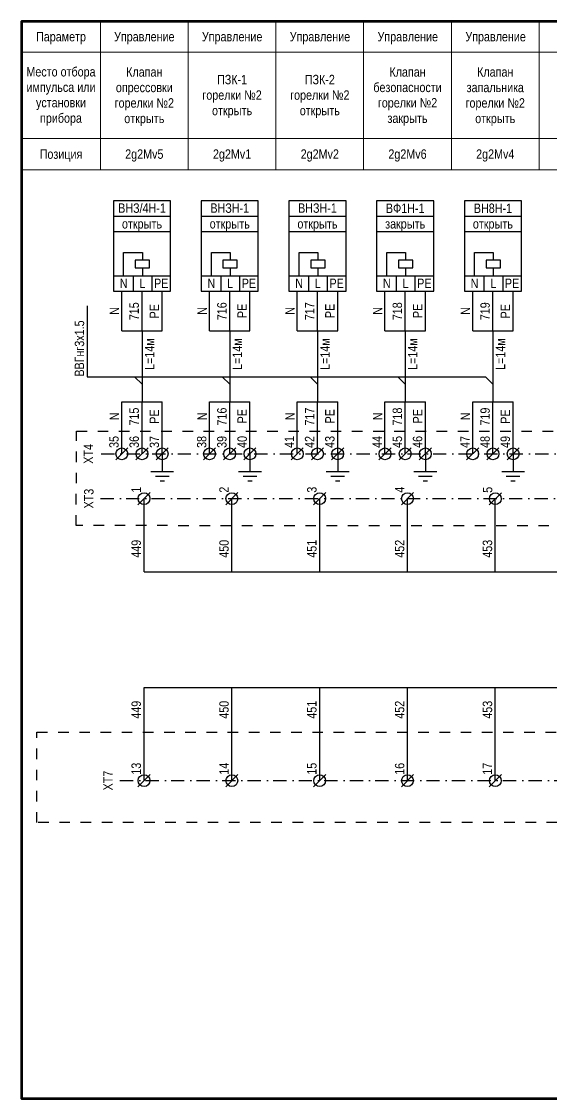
# Model space of a CAD drawing. Header units: millimetres. Extents: x -6000 to 26000, y -6000 to 26000.
# Drawn here: x 20 to 161.2, y -3625.1 to -3338.1 of the extents above; entities that cross this region are included whole.
import ezdxf

# ---------------------------------------------------------------- set-up
doc = ezdxf.new("R2010")
doc.units = ezdxf.units.MM
doc.header["$MEASUREMENT"] = 0
doc.linetypes.add('Штриховая', pattern=[5.644444, 2.822222, -2.822222])
doc.linetypes.add('Штрихпунктирная', pattern=[6.702778, 3.527778, -1.763889, 0, -1.411111])
for name, color, linetype, lineweight in [('0_Ном._пера__246', 7, 'Continuous', 100), ('2D - Общий_Ном._пера__1', 7, 'Continuous', 15), ('2D - Общий_Ном._пера__21', 7, 'Continuous', 30), ('Аннотация - Текст_Ном._пера__1', 7, 'Continuous', 15)]:
    doc.layers.add(name, color=color, linetype=linetype, lineweight=lineweight)
doc.styles.add('СГЕНЕРИР_СТИЛЬ_1', font='')
doc.styles.get('СГЕНЕРИР_СТИЛЬ_1').set_extended_font_data('Arial Narrow')

msp = doc.modelspace()

# ---------------------------------------------------------------- linework, layer by layer
at = {"layer": '0_Ном._пера__246', "color": 7, "linetype": 'Continuous', "lineweight": 100, "flags": 128}
msp.add_lwpolyline([(415, -3625.08), (415, -3338.08), (20, -3338.08), (20, -3625.08)], close=True, dxfattribs=at)
at = {"layer": '2D - Общий_Ном._пера__1', "color": 7, "linetype": 'Continuous', "lineweight": 15}
for p, q in [((41.03, -3338.08), (41.03, -3377.62)), ((41.03, -3338.08), (41.03, -3377.62)), ((64.4, -3338.08), (64.4, -3377.62)), ((87.77, -3338.08), (87.77, -3377.62)), ((111.15, -3338.08), (111.15, -3377.62)), ((134.52, -3338.08), (134.52, -3377.62)), ((157.89, -3338.08), (157.89, -3377.62)), ((20, -3346.2), (415, -3346.2)), ((20, -3369.26), (415, -3369.26)), ((20, -3377.62), (415, -3377.62))]:
    msp.add_line(p, q, dxfattribs=at)
at = {"layer": '2D - Общий_Ном._пера__21', "color": 7, "linetype": 'Continuous', "lineweight": 30}
for p, q in [((59.7, -3385.82), (44.49, -3385.82)), ((44.49, -3385.82), (44.49, -3409.93)), ((59.7, -3409.93), (59.7, -3385.82)), ((83.07, -3385.82), (67.87, -3385.82)), ((67.87, -3385.82), (67.87, -3409.93)), ((83.07, -3409.93), (83.07, -3385.82)), ((106.45, -3385.82), (91.24, -3385.82)), ((91.24, -3385.82), (91.24, -3409.93)), ((106.45, -3409.93), (106.45, -3385.82)), ((129.82, -3385.82), (114.61, -3385.82)), ((114.61, -3385.82), (114.61, -3409.93)), ((129.82, -3409.93), (129.82, -3385.82)), ((153.19, -3385.82), (137.99, -3385.82)), ((137.99, -3385.82), (137.99, -3409.93)), ((153.19, -3409.93), (153.19, -3385.82)), ((44.49, -3389.93), (59.7, -3389.93)), ((67.87, -3389.93), (83.07, -3389.93)), ((91.24, -3389.93), (106.45, -3389.93)), ((114.61, -3389.93), (129.82, -3389.93)), ((137.99, -3389.93), (153.19, -3389.93)), ((44.49, -3394.05), (59.7, -3394.05)), ((67.87, -3394.05), (83.07, -3394.05)), ((91.24, -3394.05), (106.45, -3394.05)), ((114.61, -3394.05), (129.82, -3394.05)), ((137.99, -3394.05), (153.19, -3394.05)), ((47.2, -3405.82), (47.2, -3399.59)), ((47.2, -3399.59), (52.2, -3399.59)), ((52.2, -3399.59), (52.2, -3401.68)), ((70.57, -3405.82), (70.57, -3399.59)), ((70.57, -3399.59), (75.57, -3399.59)), ((75.57, -3399.59), (75.57, -3401.68)), ((93.95, -3405.82), (93.95, -3399.59)), ((93.95, -3399.59), (98.95, -3399.59)), ((98.95, -3399.59), (98.95, -3401.68)), ((117.32, -3405.82), (117.32, -3399.59)), ((117.32, -3399.59), (122.32, -3399.59)), ((122.32, -3399.59), (122.32, -3401.68)), ((140.69, -3405.82), (140.69, -3399.59)), ((140.69, -3399.59), (145.69, -3399.59)), ((145.69, -3399.59), (145.69, -3401.68)), ((54.1, -3401.68), (50.29, -3401.68)), ((50.29, -3401.68), (50.29, -3403.72)), ((50.29, -3403.72), (54.1, -3403.72)), ((52.2, -3403.72), (52.2, -3405.82)), ((54.1, -3403.72), (54.1, -3401.68)), ((77.48, -3401.68), (73.67, -3401.68)), ((73.67, -3401.68), (73.67, -3403.72)), ((73.67, -3403.72), (77.48, -3403.72)), ((75.57, -3403.72), (75.57, -3405.82)), ((77.48, -3403.72), (77.48, -3401.68)), ((100.85, -3401.68), (97.04, -3401.68)), ((97.04, -3401.68), (97.04, -3403.72)), ((97.04, -3403.72), (100.85, -3403.72)), ((98.95, -3403.72), (98.95, -3405.82)), ((100.85, -3403.72), (100.85, -3401.68)), ((124.22, -3401.68), (120.41, -3401.68)), ((120.41, -3401.68), (120.41, -3403.72)), ((120.41, -3403.72), (124.22, -3403.72)), ((122.32, -3403.72), (122.32, -3405.82)), ((124.22, -3403.72), (124.22, -3401.68)), ((147.6, -3401.68), (143.79, -3401.68)), ((143.79, -3401.68), (143.79, -3403.72)), ((143.79, -3403.72), (147.6, -3403.72)), ((145.69, -3403.72), (145.69, -3405.82)), ((147.6, -3403.72), (147.6, -3401.68)), ((44.7, -3405.82), (59.7, -3405.82)), ((49.7, -3405.82), (49.7, -3409.93)), ((54.7, -3405.82), (54.7, -3409.93)), ((68.07, -3405.82), (83.07, -3405.82)), ((73.07, -3405.82), (73.07, -3409.93)), ((78.07, -3405.82), (78.07, -3409.93)), ((91.45, -3405.82), (106.45, -3405.82)), ((96.45, -3405.82), (96.45, -3409.93)), ((101.45, -3405.82), (101.45, -3409.93)), ((114.82, -3405.82), (129.82, -3405.82)), ((119.82, -3405.82), (119.82, -3409.93)), ((124.82, -3405.82), (124.82, -3409.93)), ((138.19, -3405.82), (153.19, -3405.82)), ((143.19, -3405.82), (143.19, -3409.93)), ((148.19, -3405.82), (148.19, -3409.93)), ((44.49, -3409.93), (59.7, -3409.93)), ((46.71, -3420.47), (46.71, -3409.93)), ((52.1, -3420.47), (52.1, -3409.93)), ((57.48, -3420.47), (57.48, -3409.93)), ((67.87, -3409.93), (83.07, -3409.93)), ((70.09, -3420.47), (70.09, -3409.93)), ((75.47, -3420.47), (75.47, -3409.93)), ((80.85, -3420.47), (80.85, -3409.93)), ((91.24, -3409.93), (106.45, -3409.93)), ((93.46, -3420.47), (93.46, -3409.93)), ((98.84, -3420.47), (98.84, -3409.93)), ((104.23, -3420.47), (104.23, -3409.93)), ((114.61, -3409.93), (129.82, -3409.93)), ((116.83, -3420.47), (116.83, -3409.93)), ((122.22, -3420.47), (122.22, -3409.93)), ((127.6, -3420.47), (127.6, -3409.93)), ((137.99, -3409.93), (153.19, -3409.93)), ((140.21, -3420.47), (140.21, -3409.93)), ((145.59, -3420.47), (145.59, -3409.93)), ((150.97, -3420.47), (150.97, -3409.93)), ((37.51, -3413.85), (37.51, -3432.79)), ((46.71, -3420.47), (57.48, -3420.47)), ((52.1, -3420.47), (52.1, -3439.44)), ((70.09, -3420.47), (80.85, -3420.47)), ((75.47, -3420.47), (75.47, -3439.44)), ((93.46, -3420.47), (104.23, -3420.47)), ((98.84, -3420.47), (98.84, -3439.44)), ((116.83, -3420.47), (127.6, -3420.47)), ((122.22, -3420.47), (122.22, -3439.44)), ((140.21, -3420.47), (150.97, -3420.47)), ((145.59, -3420.47), (145.59, -3439.44)), ((37.51, -3432.79), (143.61, -3432.79)), ((52.1, -3434.76), (50.12, -3432.79)), ((75.47, -3434.76), (73.49, -3432.79)), ((98.84, -3434.76), (96.87, -3432.79)), ((122.22, -3434.76), (120.24, -3432.79)), ((145.59, -3434.76), (143.61, -3432.79)), ((46.71, -3453.3), (46.71, -3439.44)), ((46.71, -3439.44), (57.48, -3439.44)), ((52.1, -3453.3), (52.1, -3439.44)), ((57.48, -3453.3), (57.48, -3439.44)), ((70.09, -3453.3), (70.09, -3439.44)), ((70.09, -3439.44), (80.85, -3439.44)), ((75.47, -3453.3), (75.47, -3439.44)), ((80.85, -3453.3), (80.85, -3439.44)), ((93.46, -3453.3), (93.46, -3439.44)), ((93.46, -3439.44), (104.23, -3439.44)), ((98.84, -3453.3), (98.84, -3439.44)), ((104.23, -3453.3), (104.23, -3439.44)), ((116.83, -3453.3), (116.83, -3439.44)), ((116.83, -3439.44), (127.6, -3439.44)), ((122.22, -3453.3), (122.22, -3439.44)), ((127.6, -3453.3), (127.6, -3439.44)), ((140.21, -3453.3), (140.21, -3439.44)), ((140.21, -3439.44), (150.97, -3439.44)), ((145.59, -3453.3), (145.59, -3439.44)), ((150.97, -3453.3), (150.97, -3439.44)), ((45.09, -3454.92), (48.32, -3451.69)), ((50.47, -3454.92), (53.7, -3451.69)), ((55.85, -3454.92), (59.09, -3451.69)), ((68.46, -3454.92), (71.7, -3451.69)), ((73.84, -3454.92), (77.08, -3451.69)), ((79.23, -3454.92), (82.46, -3451.69)), ((91.83, -3454.92), (95.07, -3451.69)), ((97.22, -3454.92), (100.45, -3451.69)), ((102.6, -3454.92), (105.83, -3451.69)), ((115.21, -3454.92), (118.44, -3451.69)), ((120.59, -3454.92), (123.82, -3451.69)), ((125.97, -3454.92), (129.21, -3451.69)), ((138.58, -3454.92), (141.82, -3451.69)), ((143.96, -3454.92), (147.2, -3451.69)), ((149.35, -3454.92), (152.58, -3451.69)), ((57.48, -3453.3), (57.48, -3457.99)), ((80.85, -3453.3), (80.85, -3457.99)), ((104.23, -3453.3), (104.23, -3457.99)), ((127.6, -3453.3), (127.6, -3457.99)), ((150.97, -3453.3), (150.97, -3457.99)), ((54.43, -3457.99), (60.53, -3457.99)), ((77.8, -3457.99), (83.9, -3457.99)), ((101.18, -3457.99), (107.27, -3457.99)), ((124.55, -3457.99), (130.65, -3457.99)), ((147.92, -3457.99), (154.02, -3457.99)), ((55.66, -3459.22), (59.3, -3459.22)), ((56.89, -3460.45), (58.06, -3460.45)), ((79.03, -3459.22), (82.67, -3459.22)), ((80.27, -3460.45), (81.44, -3460.45)), ((102.41, -3459.22), (106.04, -3459.22)), ((103.64, -3460.45), (104.81, -3460.45)), ((125.78, -3459.22), (129.42, -3459.22)), ((127.01, -3460.45), (128.18, -3460.45)), ((149.15, -3459.22), (152.79, -3459.22)), ((150.39, -3460.45), (151.56, -3460.45)), ((51.01, -3466.85), (54.25, -3463.61)), ((74.41, -3466.85), (77.65, -3463.61)), ((97.81, -3466.85), (101.04, -3463.61)), ((121.21, -3466.85), (124.44, -3463.61)), ((144.6, -3466.89), (147.84, -3463.65)), ((52.64, -3484.72), (52.64, -3465.22)), ((76.04, -3484.72), (76.04, -3465.22)), ((99.43, -3484.72), (99.43, -3465.22)), ((122.83, -3484.72), (122.83, -3465.22)), ((146.23, -3484.72), (146.23, -3465.26)), ((52.64, -3484.72), (307.86, -3484.72)), ((52.64, -3540.37), (52.64, -3515.54)), ((52.64, -3515.54), (307.86, -3515.54)), ((76.04, -3540.39), (76.04, -3515.54)), ((99.43, -3540.39), (99.43, -3515.54)), ((122.83, -3540.4), (122.83, -3515.54)), ((146.23, -3540.39), (146.23, -3515.54)), ((51.01, -3542), (54.25, -3538.77)), ((74.41, -3542.01), (77.65, -3538.78)), ((97.81, -3542.01), (101.04, -3538.78)), ((121.21, -3542.03), (124.44, -3538.79)), ((144.6, -3542.01), (147.84, -3538.78))]:
    msp.add_line(p, q, dxfattribs=at)
at = {"layer": '2D - Общий_Ном._пера__21', "color": 7, "linetype": 'Штриховая', "lineweight": 30}
for p, q in [((34.58, -3472.43), (34.63, -3447.28)), ((34.64, -3447.28), (318.57, -3447.28)), ((318.57, -3472.45), (34.58, -3472.43)), ((24.11, -3527.44), (315.13, -3527.44)), ((24.11, -3551.58), (24.11, -3527.44)), ((315.13, -3551.58), (24.11, -3551.58))]:
    msp.add_line(p, q, dxfattribs=at)
at = {"layer": '2D - Общий_Ном._пера__21', "color": 7, "linetype": 'Штрихпунктирная', "lineweight": 30}
for p, q in [((41.2, -3453.3), (313.76, -3453.3)), ((41.05, -3465.22), (314.32, -3465.22)), ((46.23, -3540.37), (312.28, -3540.37))]:
    msp.add_line(p, q, dxfattribs=at)
at = {"layer": '2D - Общий_Ном._пера__21', "color": 7, "linetype": 'Continuous', "lineweight": 30}
for centre in [(46.71, -3453.3), (52.1, -3453.3), (57.48, -3453.3), (70.09, -3453.3), (75.47, -3453.3), (80.85, -3453.3), (93.46, -3453.3), (98.84, -3453.3), (104.23, -3453.3), (116.83, -3453.3), (122.22, -3453.3), (127.6, -3453.3), (140.21, -3453.3), (145.59, -3453.3), (150.97, -3453.3), (52.64, -3465.22), (76.04, -3465.22), (99.43, -3465.22), (122.83, -3465.22), (146.23, -3465.26), (52.64, -3540.37), (76.04, -3540.39), (99.43, -3540.39), (122.83, -3540.4), (146.23, -3540.39)]:
    msp.add_circle(centre, 1.57, dxfattribs=at)

# ---------------------------------------------------------------- texts
at = {"layer": 'Аннотация - Текст_Ном._пера__1', "color": 7, "linetype": 'Continuous', "lineweight": 15, "char_height": 2.5, "attachment_point": 2, "style": 'СГЕНЕРИР_СТИЛЬ_1'}
for s, insert in [('\\A1;{\\pqc;\\fArial Narrow|b0|i0|c204|p34;Параметр}', (30.51, -3340.86)), ('\\A1;{\\pqc;\\fArial Narrow|b0|i0|c204|p34;Управление}', (52.71, -3340.86)), ('\\A1;{\\pqc;\\fArial Narrow|b0|i0|c204|p34;Управление}', (76.11, -3340.86)), ('\\A1;{\\pqc;\\fArial Narrow|b0|i0|c204|p34;Управление}', (99.51, -3340.86)), ('\\A1;{\\pqc;\\fArial Narrow|b0|i0|c204|p34;Управление}', (122.9, -3340.86)), ('\\A1;{\\pqc;\\fArial Narrow|b0|i0|c204|p34;Управление}', (146.3, -3340.86)), ('\\A1;{\\pqc;\\fArial Narrow|b0|i0|c204|p34;Позиция}', (30.51, -3372.16)), ('\\A1;{\\pqc;\\fArial Narrow|b0|i0|c204|p34;2\\fArial Narrow|b0|i0|c204|p34;g2Mv5}', (52.71, -3372.15)), ('\\A1;{\\pqc;\\fArial Narrow|b0|i0|c204|p34;2\\fArial Narrow|b0|i0|c204|p34;g2Mv1}', (76.09, -3372.15)), ('\\A1;{\\pqc;\\fArial Narrow|b0|i0|c204|p34;2\\fArial Narrow|b0|i0|c204|p34;g2Mv2}', (99.46, -3372.15)), ('\\A1;{\\pqc;\\fArial Narrow|b0|i0|c204|p34;2\\fArial Narrow|b0|i0|c204|p34;g2Mv6}', (122.83, -3372.15)), ('\\A1;{\\pqc;\\fArial Narrow|b0|i0|c204|p34;2\\fArial Narrow|b0|i0|c204|p34;g2Mv4}', (146.21, -3372.15)), ('\\A1;{\\pqc;\\fArial Narrow|b0|i0|c204|p34;ВНЗ/4Н-1}', (52.1, -3386.55)), ('\\A1;{\\pqc;\\fArial Narrow|b0|i0|c204|p34;ВНЗН-1}', (75.47, -3386.55)), ('\\A1;{\\pqc;\\fArial Narrow|b0|i0|c204|p34;ВНЗН-1}', (98.84, -3386.55)), ('\\A1;{\\pqc;\\fArial Narrow|b0|i0|c204|p34;ВФ1Н-1}', (122.22, -3386.59)), ('\\A1;{\\pqc;\\fArial Narrow|b0|i0|c204|p34;ВН8Н-1}', (145.59, -3386.59)), ('\\A1;{\\pqc;\\fArial Narrow|b0|i0|c204|p34;открыть}', (52.1, -3390.74)), ('\\A1;{\\pqc;\\fArial Narrow|b0|i0|c204|p34;открыть}', (75.47, -3390.74)), ('\\A1;{\\pqc;\\fArial Narrow|b0|i0|c204|p34;открыть}', (98.84, -3390.74)), ('\\A1;{\\pqc;\\fArial Narrow|b0|i0|c204|p34;закрыть}', (122.22, -3390.74)), ('\\A1;{\\pqc;\\fArial Narrow|b0|i0|c204|p34;открыть}', (145.59, -3390.74)), ('\\A1;{\\pqc;\\fArial Narrow|b0|i0|c204|p34;N}', (47.2, -3406.6)), ('\\A1;{\\pqc;\\fArial Narrow|b0|i0|c204|p34;L}', (52.2, -3406.6)), ('\\A1;{\\pqc;\\fArial Narrow|b0|i0|c204|p34;PE}', (57.2, -3406.6)), ('\\A1;{\\pqc;\\fArial Narrow|b0|i0|c204|p34;N}', (70.57, -3406.6)), ('\\A1;{\\pqc;\\fArial Narrow|b0|i0|c204|p34;L}', (75.57, -3406.6)), ('\\A1;{\\pqc;\\fArial Narrow|b0|i0|c204|p34;PE}', (80.57, -3406.6)), ('\\A1;{\\pqc;\\fArial Narrow|b0|i0|c204|p34;N}', (93.95, -3406.6)), ('\\A1;{\\pqc;\\fArial Narrow|b0|i0|c204|p34;L}', (98.95, -3406.6)), ('\\A1;{\\pqc;\\fArial Narrow|b0|i0|c204|p34;PE}', (103.95, -3406.6)), ('\\A1;{\\pqc;\\fArial Narrow|b0|i0|c204|p34;N}', (117.32, -3406.6)), ('\\A1;{\\pqc;\\fArial Narrow|b0|i0|c204|p34;L}', (122.32, -3406.6)), ('\\A1;{\\pqc;\\fArial Narrow|b0|i0|c204|p34;PE}', (127.32, -3406.6)), ('\\A1;{\\pqc;\\fArial Narrow|b0|i0|c204|p34;N}', (140.69, -3406.6)), ('\\A1;{\\pqc;\\fArial Narrow|b0|i0|c204|p34;L}', (145.69, -3406.6)), ('\\A1;{\\pqc;\\fArial Narrow|b0|i0|c204|p34;PE}', (150.69, -3406.6))]:
    msp.add_mtext(s, dxfattribs=dict(at, insert=insert))
for s, insert, width, line_spacing_factor in [('\\A1;{\\pqc;\\fArial Narrow|b0|i0|c204|p34;Место отбора импульса или установки прибора}', (30.51, -3350.22), 21.0254, 0.986465), ('\\A1;{\\pqc;\\fArial Narrow|b0|i0|c204|p34;Клапан опрессовки горелки №\\fArial Narrow|b0|i0|c204|p34;2\\fArial Narrow|b0|i0|c204|p34; открыть}', (52.71, -3350.27), 23.3734, 0.990186), ('\\A1;{\\pqc;\\fArial Narrow|b0|i0|c204|p34;Клапан безопасности горелки №\\fArial Narrow|b0|i0|c204|p34;2\\fArial Narrow|b0|i0|c204|p34; закрыть}', (122.84, -3350.27), 23.3734, 0.985638), ('\\A1;{\\pqc;\\fArial Narrow|b0|i0|c204|p34;Клапан запальника горелки №\\fArial Narrow|b0|i0|c204|p34;2\\fArial Narrow|b0|i0|c204|p34; открыть}', (146.21, -3350.27), 23.3734, 0.990186), ('\\A1;{\\pqc;\\fArial Narrow|b0|i0|c204|p34;ПЗК-1\\P\\pqc;\\fArial Narrow|b0|i0|c204|p34;горелки №\\fArial Narrow|b0|i0|c204|p34;2\\fArial Narrow|b0|i0|c204|p34; открыть}', (76.09, -3352.29), 23.3734, 0.991331), ('\\A1;{\\pqc;\\fArial Narrow|b0|i0|c204|p34;ПЗК-2\\P\\pqc;\\fArial Narrow|b0|i0|c204|p34;горелки №\\fArial Narrow|b0|i0|c204|p34;2\\fArial Narrow|b0|i0|c204|p34; открыть}', (99.47, -3352.29), 23.3734, 0.991331)]:
    msp.add_mtext(s, dxfattribs=dict(at, insert=insert, width=width, line_spacing_factor=line_spacing_factor))
at = {"layer": 'Аннотация - Текст_Ном._пера__1', "color": 7, "linetype": 'Continuous', "lineweight": 15, "char_height": 2.5, "attachment_point": 2, "rotation": 90, "style": 'СГЕНЕРИР_СТИЛЬ_1'}
for s, insert in [('\\A1;{\\pqc;\\fArial Narrow|b0|i0|c204|p34;N}', (43.5, -3415.2)), ('\\A1;{\\pqc;\\fArial Narrow|b0|i0|c204|p34;7\\fArial Narrow|b0|i0|c204|p34;1\\fArial Narrow|b0|i0|c204|p34;5}', (48.75, -3415.29)), ('\\A1;{\\pqc;\\fArial Narrow|b0|i0|c204|p34;PE}', (54.14, -3415.29)), ('\\A1;{\\pqc;\\fArial Narrow|b0|i0|c204|p34;N}', (66.88, -3415.2)), ('\\A1;{\\pqc;\\fArial Narrow|b0|i0|c204|p34;7\\fArial Narrow|b0|i0|c204|p34;1\\fArial Narrow|b0|i0|c204|p34;6}', (72.12, -3415.29)), ('\\A1;{\\pqc;\\fArial Narrow|b0|i0|c204|p34;PE}', (77.52, -3415.2)), ('\\A1;{\\pqc;\\fArial Narrow|b0|i0|c204|p34;N}', (90.25, -3415.2)), ('\\A1;{\\pqc;\\fArial Narrow|b0|i0|c204|p34;7\\fArial Narrow|b0|i0|c204|p34;1\\fArial Narrow|b0|i0|c204|p34;7}', (95.5, -3415.29)), ('\\A1;{\\pqc;\\fArial Narrow|b0|i0|c204|p34;PE}', (100.89, -3415.2)), ('\\A1;{\\pqc;\\fArial Narrow|b0|i0|c204|p34;N}', (113.62, -3415.2)), ('\\A1;{\\pqc;\\fArial Narrow|b0|i0|c204|p34;7\\fArial Narrow|b0|i0|c204|p34;1\\fArial Narrow|b0|i0|c204|p34;8}', (118.87, -3415.29)), ('\\A1;{\\pqc;\\fArial Narrow|b0|i0|c204|p34;PE}', (124.26, -3415.2)), ('\\A1;{\\pqc;\\fArial Narrow|b0|i0|c204|p34;N}', (137, -3415.2)), ('\\A1;{\\pqc;\\fArial Narrow|b0|i0|c204|p34;7\\fArial Narrow|b0|i0|c204|p34;1\\fArial Narrow|b0|i0|c204|p34;9}', (142.24, -3415.29)), ('\\A1;{\\pqc;\\fArial Narrow|b0|i0|c204|p34;PE}', (147.64, -3415.29)), ('\\A1;{\\pqc;\\fArial Narrow|b0|i0|c204|p34;ВВГнг\\fArial Narrow|b0|i0|c204|p34;3\\fArial Narrow|b0|i0|c204|p34;х1.5}', (34.17, -3425.22)), ('\\A1;{\\pqc;\\fArial Narrow|b0|i0|c204|p34;L=1\\fArial Narrow|b0|i0|c204|p34;4\\fArial Narrow|b0|i0|c204|p34;м}', (52.87, -3426.73)), ('\\A1;{\\pqc;\\fArial Narrow|b0|i0|c204|p34;L=1\\fArial Narrow|b0|i0|c204|p34;4\\fArial Narrow|b0|i0|c204|p34;м}', (76.24, -3426.73)), ('\\A1;{\\pqc;\\fArial Narrow|b0|i0|c204|p34;L=1\\fArial Narrow|b0|i0|c204|p34;4\\fArial Narrow|b0|i0|c204|p34;м}', (99.61, -3426.73)), ('\\A1;{\\pqc;\\fArial Narrow|b0|i0|c204|p34;L=1\\fArial Narrow|b0|i0|c204|p34;4\\fArial Narrow|b0|i0|c204|p34;м}', (122.99, -3426.73)), ('\\A1;{\\pqc;\\fArial Narrow|b0|i0|c204|p34;L=1\\fArial Narrow|b0|i0|c204|p34;4\\fArial Narrow|b0|i0|c204|p34;м}', (146.36, -3426.73)), ('\\A1;{\\pqc;\\fArial Narrow|b0|i0|c204|p34;7\\fArial Narrow|b0|i0|c204|p34;1\\fArial Narrow|b0|i0|c204|p34;5}', (48.75, -3443.36)), ('\\A1;{\\pqc;\\fArial Narrow|b0|i0|c204|p34;7\\fArial Narrow|b0|i0|c204|p34;1\\fArial Narrow|b0|i0|c204|p34;6}', (72.12, -3443.36)), ('\\A1;{\\pqc;\\fArial Narrow|b0|i0|c204|p34;7\\fArial Narrow|b0|i0|c204|p34;1\\fArial Narrow|b0|i0|c204|p34;7}', (95.5, -3443.36)), ('\\A1;{\\pqc;\\fArial Narrow|b0|i0|c204|p34;7\\fArial Narrow|b0|i0|c204|p34;1\\fArial Narrow|b0|i0|c204|p34;8}', (118.87, -3443.36)), ('\\A1;{\\pqc;\\fArial Narrow|b0|i0|c204|p34;7\\fArial Narrow|b0|i0|c204|p34;1\\fArial Narrow|b0|i0|c204|p34;9}', (142.24, -3443.36)), ('\\A1;{\\pqc;\\fArial Narrow|b0|i0|c204|p34;N}', (43.5, -3443.29)), ('\\A1;{\\pqc;\\fArial Narrow|b0|i0|c204|p34;PE}', (54.14, -3443.36)), ('\\A1;{\\pqc;\\fArial Narrow|b0|i0|c204|p34;N}', (66.88, -3443.29)), ('\\A1;{\\pqc;\\fArial Narrow|b0|i0|c204|p34;PE}', (77.52, -3443.27)), ('\\A1;{\\pqc;\\fArial Narrow|b0|i0|c204|p34;N}', (90.25, -3443.29)), ('\\A1;{\\pqc;\\fArial Narrow|b0|i0|c204|p34;PE}', (100.89, -3443.27)), ('\\A1;{\\pqc;\\fArial Narrow|b0|i0|c204|p34;N}', (113.62, -3443.29)), ('\\A1;{\\pqc;\\fArial Narrow|b0|i0|c204|p34;PE}', (124.26, -3443.27)), ('\\A1;{\\pqc;\\fArial Narrow|b0|i0|c204|p34;N}', (137, -3443.29)), ('\\A1;{\\pqc;\\fArial Narrow|b0|i0|c204|p34;PE}', (147.64, -3443.36)), ('\\A1;{\\pqc;\\fArial Narrow|b0|i0|c204|p34;35}', (43.37, -3450.12)), ('\\A1;{\\pqc;\\fArial Narrow|b0|i0|c204|p34;36}', (48.75, -3450.12)), ('\\A1;{\\pqc;\\fArial Narrow|b0|i0|c204|p34;3\\fArial Narrow|b0|i0|c204|p34;7}', (54.13, -3450.12)), ('\\A1;{\\pqc;\\fArial Narrow|b0|i0|c204|p34;38}', (66.74, -3450.12)), ('\\A1;{\\pqc;\\fArial Narrow|b0|i0|c204|p34;39}', (72.12, -3450.12)), ('\\A1;{\\pqc;\\fArial Narrow|b0|i0|c204|p34;40}', (77.51, -3450.12)), ('\\A1;{\\pqc;\\fArial Narrow|b0|i0|c204|p34;41}', (90.11, -3450.12)), ('\\A1;{\\pqc;\\fArial Narrow|b0|i0|c204|p34;42}', (95.5, -3450.12)), ('\\A1;{\\pqc;\\fArial Narrow|b0|i0|c204|p34;43}', (100.88, -3450.12)), ('\\A1;{\\pqc;\\fArial Narrow|b0|i0|c204|p34;44}', (113.5, -3450.12)), ('\\A1;{\\pqc;\\fArial Narrow|b0|i0|c204|p34;45}', (118.88, -3450.12)), ('\\A1;{\\pqc;\\fArial Narrow|b0|i0|c204|p34;46}', (124.25, -3450.12)), ('\\A1;{\\pqc;\\fArial Narrow|b0|i0|c204|p34;47}', (136.87, -3450.12)), ('\\A1;{\\pqc;\\fArial Narrow|b0|i0|c204|p34;48}', (142.24, -3450.12)), ('\\A1;{\\pqc;\\fArial Narrow|b0|i0|c204|p34;49}', (147.63, -3450.12)), ('\\A1;{\\pqc;\\fArial Narrow|b0|i0|c204|p34;XT\\fArial Narrow|b0|i0|c204|p34;4}', (36.55, -3453.3)), ('\\A1;{\\pqc;\\fArial Narrow|b0|i0|c204|p34;XT\\fArial Narrow|b0|i0|c204|p34;3}', (36.67, -3465.22)), ('\\A1;{\\pqc;\\fArial Narrow|b0|i0|c204|p34;1}', (49.29, -3462.85)), ('\\A1;{\\pqc;\\fArial Narrow|b0|i0|c204|p34;2}', (72.69, -3462.85)), ('\\A1;{\\pqc;\\fArial Narrow|b0|i0|c204|p34;3}', (96.09, -3462.85)), ('\\A1;{\\pqc;\\fArial Narrow|b0|i0|c204|p34;4}', (119.5, -3462.85)), ('\\A1;{\\pqc;\\fArial Narrow|b0|i0|c204|p34;5}', (142.92, -3462.89)), ('\\A1;{\\pqc;\\fArial Narrow|b0|i0|c204|p34;4\\fArial Narrow|b0|i0|c204|p34;49}', (49.29, -3478.59)), ('\\A1;{\\pqc;\\fArial Narrow|b0|i0|c204|p34;4\\fArial Narrow|b0|i0|c204|p34;50}', (72.69, -3478.59)), ('\\A1;{\\pqc;\\fArial Narrow|b0|i0|c204|p34;4\\fArial Narrow|b0|i0|c204|p34;51}', (96.09, -3478.59)), ('\\A1;{\\pqc;\\fArial Narrow|b0|i0|c204|p34;4\\fArial Narrow|b0|i0|c204|p34;52}', (119.49, -3478.59)), ('\\A1;{\\pqc;\\fArial Narrow|b0|i0|c204|p34;4\\fArial Narrow|b0|i0|c204|p34;53}', (142.88, -3478.59)), ('\\A1;{\\pqc;\\fArial Narrow|b0|i0|c204|p34;4\\fArial Narrow|b0|i0|c204|p34;49}', (49.29, -3521.49)), ('\\A1;{\\pqc;\\fArial Narrow|b0|i0|c204|p34;4\\fArial Narrow|b0|i0|c204|p34;50}', (72.69, -3521.49)), ('\\A1;{\\pqc;\\fArial Narrow|b0|i0|c204|p34;4\\fArial Narrow|b0|i0|c204|p34;51}', (96.09, -3521.49)), ('\\A1;{\\pqc;\\fArial Narrow|b0|i0|c204|p34;4\\fArial Narrow|b0|i0|c204|p34;52}', (119.49, -3521.49)), ('\\A1;{\\pqc;\\fArial Narrow|b0|i0|c204|p34;4\\fArial Narrow|b0|i0|c204|p34;53}', (142.88, -3521.49)), ('\\A1;{\\pqc;\\fArial Narrow|b0|i0|c204|p34;13}', (49.29, -3537.2)), ('\\A1;{\\pqc;\\fArial Narrow|b0|i0|c204|p34;14}', (72.69, -3537.21)), ('\\A1;{\\pqc;\\fArial Narrow|b0|i0|c204|p34;15}', (96.09, -3537.21)), ('\\A1;{\\pqc;\\fArial Narrow|b0|i0|c204|p34;16}', (119.49, -3537.23)), ('\\A1;{\\pqc;\\fArial Narrow|b0|i0|c204|p34;17}', (142.88, -3537.21)), ('\\A1;{\\pqc;\\fArial Narrow|b0|i0|c204|p34;XT\\fArial Narrow|b0|i0|c204|p34;7}', (41.78, -3540.37))]:
    msp.add_mtext(s, dxfattribs=dict(at, insert=insert))

doc.saveas('drawing.dxf')
